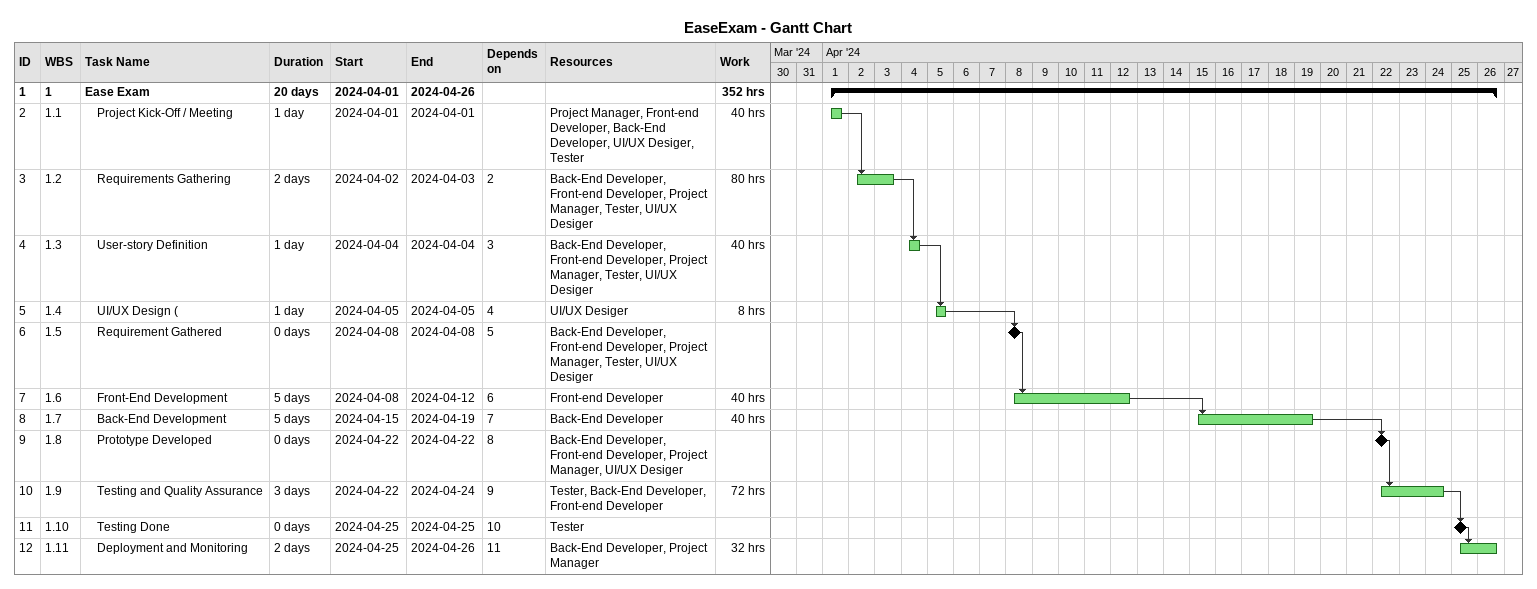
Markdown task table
EaseExam - Gantt Chart

| ID | WBS | Task | Duration | Start | Finish | Predecessors | Resources | Work (h) |
|---|---|---|---|---|---|---|---|---|
| 1 | 1 | **Ease Exam** | 20d | 2024-04-01 | 2024-04-26 |  |  | 352 |
| 2 | 1.1 | Project Kick-Off / Meeting | 1d | 2024-04-01 | 2024-04-01 |  | Project Manager, Front-end Developer, Back-End Developer, UI/UX Desiger, Tester | 40 |
| 3 | 1.2 | Requirements Gathering | 2d | 2024-04-02 | 2024-04-03 | 2 | Back-End Developer, Front-end Developer, Project Manager, Tester, UI/UX Desiger | 80 |
| 4 | 1.3 | User-story Definition | 1d | 2024-04-04 | 2024-04-04 | 3 | Back-End Developer, Front-end Developer, Project Manager, Tester, UI/UX Desiger | 40 |
| 5 | 1.4 | UI/UX Design ( | 1d | 2024-04-05 | 2024-04-05 | 4 | UI/UX Desiger | 8 |
| 6 | 1.5 | Requirement Gathered | 0d | 2024-04-08 | 2024-04-08 | 5 | Back-End Developer, Front-end Developer, Project Manager, Tester, UI/UX Desiger |  |
| 7 | 1.6 | Front-End Development | 5d | 2024-04-08 | 2024-04-12 | 6 | Front-end Developer | 40 |
| 8 | 1.7 | Back-End Development | 5d | 2024-04-15 | 2024-04-19 | 7 | Back-End Developer | 40 |
| 9 | 1.8 | Prototype Developed | 0d | 2024-04-22 | 2024-04-22 | 8 | Back-End Developer, Front-end Developer, Project Manager, UI/UX Desiger |  |
| 10 | 1.9 | Testing and Quality Assurance | 3d | 2024-04-22 | 2024-04-24 | 9 | Tester, Back-End Developer, Front-end Developer | 72 |
| 11 | 1.10 | Testing Done | 0d | 2024-04-25 | 2024-04-25 | 10 | Tester |  |
| 12 | 1.11 | Deployment and Monitoring | 2d | 2024-04-25 | 2024-04-26 | 11 | Back-End Developer, Project Manager | 32 |
